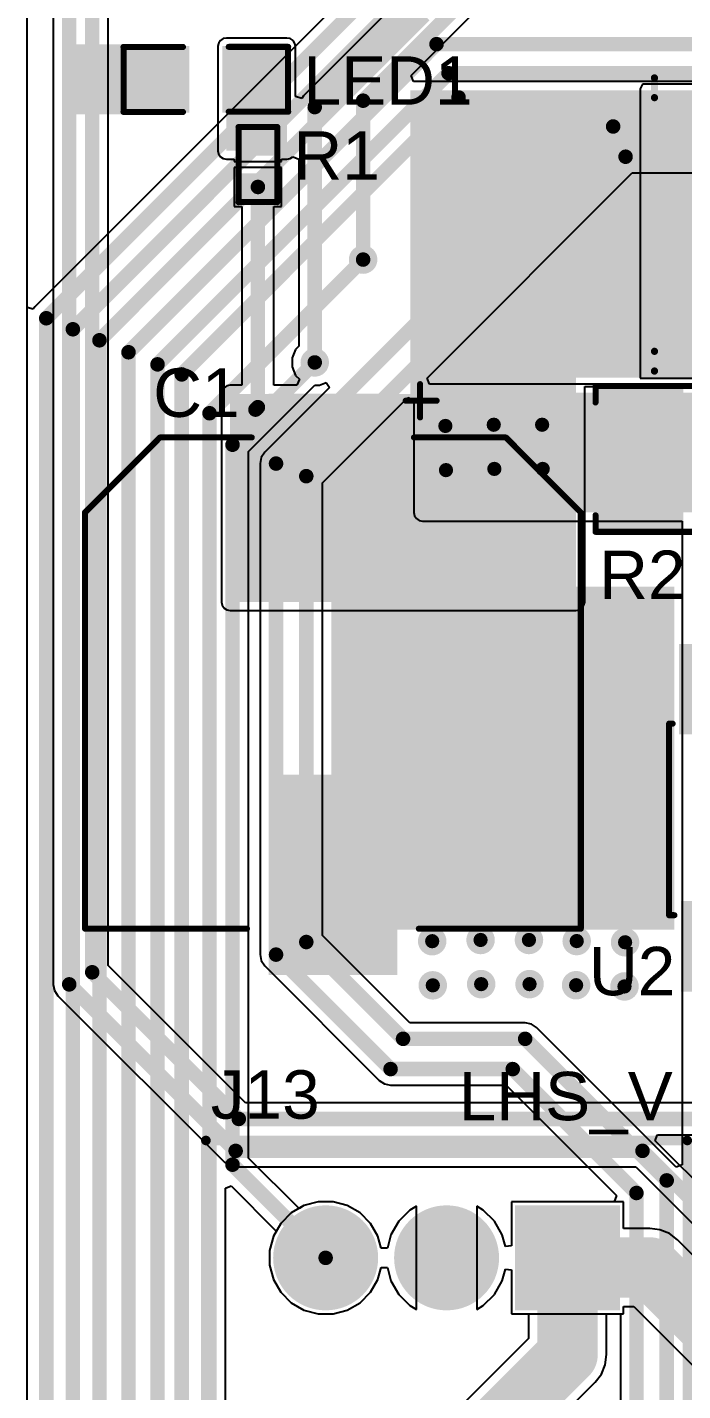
# Model space of a CAD drawing. Header units: millimetres. Extents: x 0 to 212, y 0 to 213.
# Drawn here: x 0.01 to 0.552, y 3.629 to 4.756 of the extents above; entities that cross this region are included whole.
import ezdxf

# ---------------------------------------------------------------- set-up
doc = ezdxf.new("R2010")
doc.units = ezdxf.units.MM
doc.header["$MEASUREMENT"] = 0
for name, color, linetype in [('BottomLayer', 5, 'Continuous'), ('BottomPaste', 16, 'Continuous'), ('BottomSolder', 6, 'Continuous'), ('MultiLayer', 9, 'Continuous'), ('PadHoleLayer', 156, 'Continuous'), ('TopLayer', 1, 'Continuous'), ('TopOverlay', 2, 'Continuous'), ('TopPaste', 8, 'Continuous'), ('TopSolder', 216, 'Continuous'), ('ViaHoleLayer', 16, 'Continuous')]:
    doc.layers.add(name, color=color, linetype=linetype)
doc.styles.add('Arial', font='', dxfattribs={"height": 0.2})
doc.styles.get('Arial').set_extended_font_data('Arial')

# ---------------------------------------------------------------- blocks, each defined once
blk = doc.blocks.new('LED_0805_2')
at = {"layer": 'TopLayer'}
for points in [[(-0.065, 0.0236), (-0.0177, 0.0236), (-0.0177, -0.0236), (-0.065, -0.0236)], [(0.0177, 0.0236), (0.065, 0.0236), (0.065, -0.0236), (0.0177, -0.0236)]]:
    blk.add_hatch(color=1, dxfattribs=at).paths.add_polyline_path(points)
at = {"layer": 'TopOverlay'}
blk.add_hatch(color=2, dxfattribs=at).paths.add_polyline_path([(0.0681, -0.029), (0.11, -0.029), (0.11, 0.029), (0.0681, 0.029)])
at = {"layer": 'TopPaste'}
for points in [[(-0.065, 0.0236), (-0.0177, 0.0236), (-0.0177, -0.0236), (-0.065, -0.0236)], [(0.0177, 0.0236), (0.065, 0.0236), (0.065, -0.0236), (0.0177, -0.0236)]]:
    blk.add_hatch(color=8, dxfattribs=at).paths.add_polyline_path(points)
at = {"layer": 'TopSolder'}
for points in [[(-0.069, 0.0276), (-0.0137, 0.0276), (-0.0137, -0.0276), (-0.069, -0.0276)], [(0.0137, 0.0276), (0.069, 0.0276), (0.069, -0.0276), (0.0137, -0.0276)]]:
    blk.add_hatch(color=216, dxfattribs=at).paths.add_polyline_path(points)
at = {"layer": 'TopOverlay', "const_width": 0.005}
for points in [[(-0.068, 0.0268), (-0.068, -0.0268)], [(-0.0189, 0.0268), (-0.068, 0.0268)], [(0.0681, 0.027), (0.019, 0.027)], [(0.0681, 0.027), (0.0681, -0.0267)], [(-0.0189, -0.0268), (-0.068, -0.0268)], [(0.0681, -0.0267), (0.019, -0.0267)]]:
    blk.add_lwpolyline(points, dxfattribs=at)
at = {"layer": 'TopOverlay', "const_width": 0.0025}
for points in [[(-0.0693, 0.0268, 1), (-0.0668, 0.0268, 1)], [(-0.0693, 0.0268, 1), (-0.0668, 0.0268, 1)], [(-0.0201, 0.0268, 1), (-0.0176, 0.0268, 1)], [(0.0177, 0.027, 1), (0.0203, 0.027, 1)], [(0.0669, 0.027, 1), (0.0694, 0.027, 1)], [(0.0669, 0.027, 1), (0.0694, 0.027, 1)], [(-0.0693, -0.0268, 1), (-0.0668, -0.0268, 1)], [(-0.0693, -0.0268, 1), (-0.0668, -0.0268, 1)], [(-0.0201, -0.0268, 1), (-0.0176, -0.0268, 1)], [(0.0177, -0.0267, 1), (0.0203, -0.0267, 1)], [(0.0669, -0.0267, 1), (0.0694, -0.0267, 1)], [(0.0669, -0.0267, 1), (0.0694, -0.0267, 1)]]:
    blk.add_lwpolyline(points, format="xyb", close=True, dxfattribs=at)
blk = doc.blocks.new('SOP_8_EP_4')
at = {"layer": 'TopLayer'}
for points in [[(-0.0706, 0.0859), (-0.0706, 0.0623), (-0.1414, 0.0623), (-0.1414, 0.0859)], [(0.1417, 0.0876), (0.1417, 0.0639), (0.0709, 0.0639), (0.0709, 0.0876)], [(-0.0512, -0.0689), (-0.0512, 0.0689), (0.0512, 0.0689), (0.0512, -0.0689)], [(-0.0709, 0.0361), (-0.0709, 0.0124), (-0.1417, 0.0124), (-0.1417, 0.0361)], [(0.1417, 0.0376), (0.1417, 0.0139), (0.0709, 0.0139), (0.0709, 0.0376)], [(-0.0709, -0.0139), (-0.0709, -0.0376), (-0.1417, -0.0376), (-0.1417, -0.0139)], [(0.1417, -0.0124), (0.1417, -0.0361), (0.0709, -0.0361), (0.0709, -0.0124)], [(-0.0709, -0.0639), (-0.0709, -0.0876), (-0.1417, -0.0876), (-0.1417, -0.0639)], [(0.1417, -0.0624), (0.1417, -0.0861), (0.0709, -0.0861), (0.0709, -0.0624)]]:
    blk.add_hatch(color=1, dxfattribs=at).paths.add_polyline_path(points)
at = {"layer": 'TopPaste'}
for points in [[(-0.0706, 0.0859), (-0.0706, 0.0623), (-0.1414, 0.0623), (-0.1414, 0.0859)], [(0.1417, 0.0876), (0.1417, 0.0639), (0.0709, 0.0639), (0.0709, 0.0876)], [(-0.0512, -0.0689), (-0.0512, 0.0689), (0.0512, 0.0689), (0.0512, -0.0689)], [(-0.0709, 0.0361), (-0.0709, 0.0124), (-0.1417, 0.0124), (-0.1417, 0.0361)], [(0.1417, 0.0376), (0.1417, 0.0139), (0.0709, 0.0139), (0.0709, 0.0376)], [(-0.0709, -0.0139), (-0.0709, -0.0376), (-0.1417, -0.0376), (-0.1417, -0.0139)], [(0.1417, -0.0124), (0.1417, -0.0361), (0.0709, -0.0361), (0.0709, -0.0124)], [(-0.0709, -0.0639), (-0.0709, -0.0876), (-0.1417, -0.0876), (-0.1417, -0.0639)], [(0.1417, -0.0624), (0.1417, -0.0861), (0.0709, -0.0861), (0.0709, -0.0624)]]:
    blk.add_hatch(color=8, dxfattribs=at).paths.add_polyline_path(points)
at = {"layer": 'TopSolder'}
for points in [[(-0.0686, 0.0879), (-0.0686, 0.0603), (-0.1434, 0.0603), (-0.1434, 0.0879)], [(0.1437, 0.0896), (0.1437, 0.0619), (0.0689, 0.0619), (0.0689, 0.0896)], [(-0.0532, -0.0709), (-0.0532, 0.0709), (0.0532, 0.0709), (0.0532, -0.0709)], [(-0.0689, 0.0381), (-0.0689, 0.0104), (-0.1437, 0.0104), (-0.1437, 0.0381)], [(0.1437, 0.0396), (0.1437, 0.0119), (0.0689, 0.0119), (0.0689, 0.0396)], [(0.1437, -0.0104), (0.1437, -0.0381), (0.0689, -0.0381), (0.0689, -0.0104)], [(-0.0689, -0.0119), (-0.0689, -0.0396), (-0.1437, -0.0396), (-0.1437, -0.0119)], [(-0.0689, -0.0619), (-0.0689, -0.0896), (-0.1437, -0.0896), (-0.1437, -0.0619)], [(0.1437, -0.0604), (0.1437, -0.0881), (0.0689, -0.0881), (0.0689, -0.0604)]]:
    blk.add_hatch(color=216, dxfattribs=at).paths.add_polyline_path(points)
at = {"layer": 'TopOverlay', "const_width": 0.005}
for points in [[(-0.0197, 0.1029), (-0.0778, 0.1029)], [(-0.0778, 0.0933), (-0.0778, 0.1029)], [(0.0805, 0.1029), (0.0197, 0.1029)], [(0.0805, 0.0949), (0.0805, 0.1029)], [(-0.147, 0.0751), (-0.152, 0.0801)], [(-0.152, 0.0701), (-0.152, 0.0801)], [(-0.152, 0.0701), (-0.147, 0.0751)], [(-0.0778, 0.0434), (-0.0778, 0.055)], [(0.0805, 0.0449), (0.0805, 0.0566)], [(-0.0778, -0.0066), (-0.0778, 0.0051)], [(0.0805, -0.0051), (0.0805, 0.0066)], [(-0.0778, -0.0566), (-0.0778, -0.0449)], [(0.0805, -0.0551), (0.0805, -0.0434)], [(-0.0778, -0.0978), (-0.0778, -0.0949)], [(0.0805, -0.0978), (-0.077, -0.0978)], [(0.0805, -0.0978), (0.0805, -0.0934)]]:
    blk.add_lwpolyline(points, dxfattribs=at)
at = {"layer": 'TopOverlay', "const_width": 0.0025}
for points in [[(-0.079, 0.1029, 1), (-0.0765, 0.1029, 1)], [(-0.079, 0.1029, 1), (-0.0765, 0.1029, 1)], [(-0.0209, 0.1029, 1), (-0.0184, 0.1029, 1)], [(-0.0209, 0.1029, 1), (-0.0184, 0.1029, 1)], [(0.0184, 0.1029, 1), (0.0209, 0.1029, 1)], [(0.0184, 0.1029, 1), (0.0209, 0.1029, 1)], [(0.0793, 0.1029, 1), (0.0818, 0.1029, 1)], [(0.0793, 0.1029, 1), (0.0818, 0.1029, 1)], [(-0.079, 0.0933, 1), (-0.0765, 0.0933, 1)], [(0.0793, 0.0949, 1), (0.0818, 0.0949, 1)], [(-0.1532, 0.0801, 1), (-0.1507, 0.0801, 1)], [(-0.1532, 0.0801, 1), (-0.1507, 0.0801, 1)], [(-0.1532, 0.0701, 1), (-0.1507, 0.0701, 1)], [(-0.1532, 0.0701, 1), (-0.1507, 0.0701, 1)], [(-0.1482, 0.0751, 1), (-0.1457, 0.0751, 1)], [(-0.1482, 0.0751, 1), (-0.1457, 0.0751, 1)], [(-0.079, 0.055, 1), (-0.0765, 0.055, 1)], [(0.0793, 0.0566, 1), (0.0818, 0.0566, 1)], [(-0.079, 0.0434, 1), (-0.0765, 0.0434, 1)], [(0.0793, 0.0449, 1), (0.0818, 0.0449, 1)], [(-0.079, 0.0051, 1), (-0.0765, 0.0051, 1)], [(0.0793, 0.0066, 1), (0.0818, 0.0066, 1)], [(-0.079, -0.0066, 1), (-0.0765, -0.0066, 1)], [(0.0793, -0.0051, 1), (0.0818, -0.0051, 1)], [(-0.079, -0.0449, 1), (-0.0765, -0.0449, 1)], [(0.0793, -0.0434, 1), (0.0818, -0.0434, 1)], [(-0.079, -0.0566, 1), (-0.0765, -0.0566, 1)], [(0.0793, -0.0551, 1), (0.0818, -0.0551, 1)], [(-0.079, -0.0949, 1), (-0.0765, -0.0949, 1)], [(-0.079, -0.0978, 1), (-0.0765, -0.0978, 1)], [(-0.0782, -0.0978, 1), (-0.0757, -0.0978, 1)], [(0.0793, -0.0934, 1), (0.0818, -0.0934, 1)], [(0.0793, -0.0978, 1), (0.0818, -0.0978, 1)], [(0.0793, -0.0978, 1), (0.0818, -0.0978, 1)]]:
    blk.add_lwpolyline(points, format="xyb", close=True, dxfattribs=at)
at = {"layer": 'TopOverlay', "const_width": 0.005}
blk.add_lwpolyline([(0.0197, 0.1029, -0.992896), (-0.0196, 0.1029)], format="xyb", dxfattribs=at)
blk = doc.blocks.new('TO_252_2L_B_10')
at = {"layer": 'BottomLayer'}
for points in [[(-0.1201, 0.185), (-0.061, 0.185), (-0.061, 0.0866), (-0.1201, 0.0866)], [(0.061, 0.185), (0.1201, 0.185), (0.1201, 0.0866), (0.061, 0.0866)], [(-0.1378, 0.002), (0.1378, 0.002), (0.1378, -0.2736), (-0.1378, -0.2736)]]:
    blk.add_hatch(color=5, dxfattribs=at).paths.add_polyline_path(points)
at = {"layer": 'BottomPaste'}
for points in [[(-0.1201, 0.185), (-0.061, 0.185), (-0.061, 0.0866), (-0.1201, 0.0866)], [(0.061, 0.185), (0.1201, 0.185), (0.1201, 0.0866), (0.061, 0.0866)], [(-0.1378, 0.002), (0.1378, 0.002), (0.1378, -0.2736), (-0.1378, -0.2736)]]:
    blk.add_hatch(color=16, dxfattribs=at).paths.add_polyline_path(points)
at = {"layer": 'BottomSolder'}
for points in [[(-0.1241, 0.189), (-0.057, 0.189), (-0.057, 0.0826), (-0.1241, 0.0826)], [(0.057, 0.189), (0.1241, 0.189), (0.1241, 0.0826), (0.057, 0.0826)], [(-0.1418, 0.006), (0.1418, 0.006), (0.1418, -0.2776), (-0.1418, -0.2776)]]:
    blk.add_hatch(color=6, dxfattribs=at).paths.add_polyline_path(points)
blk = doc.blocks.new('R___0402_21')
at = {"layer": 'TopLayer'}
for points in [[(-0.0275, -0.0125), (-0.0275, 0.0125), (-0.0095, 0.0125), (-0.0095, -0.0125)], [(0.0095, -0.0125), (0.0095, 0.0125), (0.0275, 0.0125), (0.0275, -0.0125)]]:
    blk.add_hatch(color=1, dxfattribs=at).paths.add_polyline_path(points)
at = {"layer": 'TopPaste'}
for points in [[(-0.0275, -0.0125), (-0.0275, 0.0125), (-0.0095, 0.0125), (-0.0095, -0.0125)], [(0.0095, -0.0125), (0.0095, 0.0125), (0.0275, 0.0125), (0.0275, -0.0125)]]:
    blk.add_hatch(color=8, dxfattribs=at).paths.add_polyline_path(points)
at = {"layer": 'TopSolder'}
for points in [[(-0.0297, -0.0147), (-0.0297, 0.0147), (-0.0073, 0.0147), (-0.0073, -0.0147)], [(0.0073, -0.0147), (0.0073, 0.0147), (0.0297, 0.0147), (0.0297, -0.0147)]]:
    blk.add_hatch(color=216, dxfattribs=at).paths.add_polyline_path(points)
at = {"layer": 'TopOverlay'}
for points, const_width in [([(-0.031, 0.016), (-0.031, -0.016)], 0.005), ([(-0.031, 0.016), (0.031, 0.016)], 0.005), ([(0.031, 0.016), (0.031, -0.016)], 0.005), ([(-0.031, -0.016), (0.031, -0.016)], 0.005), ([(-0.032, -0.017), (0.032, -0.017)], 0.000127)]:
    blk.add_lwpolyline(points, dxfattribs=dict(at, const_width=const_width))
for points, const_width in [([(-0.0323, 0.016, 1), (-0.0297, 0.016, 1)], 0.0025), ([(-0.0323, 0.016, 1), (-0.0297, 0.016, 1)], 0.0025), ([(0.0297, 0.016, 1), (0.0323, 0.016, 1)], 0.0025), ([(0.0297, 0.016, 1), (0.0323, 0.016, 1)], 0.0025), ([(-0.0323, -0.016, 1), (-0.0297, -0.016, 1)], 0.0025), ([(-0.0323, -0.016, 1), (-0.0297, -0.016, 1)], 0.0025), ([(-0.032, -0.017, 1), (-0.032, -0.017, 1)], 0.0000635), ([(0.0297, -0.016, 1), (0.0323, -0.016, 1)], 0.0025), ([(0.0297, -0.016, 1), (0.0323, -0.016, 1)], 0.0025), ([(0.032, -0.017, 1), (0.032, -0.017, 1)], 0.0000635)]:
    blk.add_lwpolyline(points, format="xyb", close=True, dxfattribs=dict(at, const_width=const_width))
blk = doc.blocks.new('SWPA6045S680MT_22')
at = {"layer": 'TopLayer'}
for points in [[(-0.053779, -0.098819), (-0.151181, -0.098819), (-0.151181, 0.098819), (-0.053779, 0.098819)], [(0.151181, -0.098819), (0.053779, -0.098819), (0.053779, 0.098819), (0.151181, 0.098819)]]:
    blk.add_hatch(color=1, dxfattribs=at).paths.add_polyline_path(points)
at = {"layer": 'TopPaste'}
for points in [[(-0.053779, -0.098819), (-0.151181, -0.098819), (-0.151181, 0.098819), (-0.053779, 0.098819)], [(0.151181, -0.098819), (0.053779, -0.098819), (0.053779, 0.098819), (0.151181, 0.098819)]]:
    blk.add_hatch(color=8, dxfattribs=at).paths.add_polyline_path(points)
at = {"layer": 'TopSolder'}
for points in [[(-0.051779, -0.100819), (-0.153181, -0.100819), (-0.153181, 0.100819), (-0.051779, 0.100819)], [(0.153181, -0.100819), (0.051779, -0.100819), (0.051779, 0.100819), (0.153181, 0.100819)]]:
    blk.add_hatch(color=216, dxfattribs=at).paths.add_polyline_path(points)
at = {"layer": 'TopOverlay', "const_width": 0.006}
for points in [[(0.121109, 0.121111), (-0.121111, 0.121111)], [(-0.121111, 0.121111), (-0.121111, 0.10482)], [(0.121109, 0.121111), (0.121109, 0.10482)], [(-0.121111, -0.104818), (-0.121111, -0.121109)], [(0.121109, -0.104818), (0.121109, -0.121109)], [(0.121109, -0.121109), (-0.121111, -0.121109)]]:
    blk.add_lwpolyline(points, dxfattribs=at)
at = {"layer": 'TopOverlay', "const_width": 0.003}
for points in [[(-0.122611, 0.121111, 1), (-0.119611, 0.121111, 1)], [(-0.122611, 0.121111, 1), (-0.119611, 0.121111, 1)], [(0.119609, 0.121111, 1), (0.122609, 0.121111, 1)], [(0.119609, 0.121111, 1), (0.122609, 0.121111, 1)], [(-0.122611, 0.10482, 1), (-0.119611, 0.10482, 1)], [(0.119609, 0.10482, 1), (0.122609, 0.10482, 1)], [(-0.122611, -0.104818, 1), (-0.119611, -0.104818, 1)], [(0.119609, -0.104818, 1), (0.122609, -0.104818, 1)], [(-0.122611, -0.121109, 1), (-0.119611, -0.121109, 1)], [(-0.122611, -0.121109, 1), (-0.119611, -0.121109, 1)], [(0.119609, -0.121109, 1), (0.122609, -0.121109, 1)], [(0.119609, -0.121109, 1), (0.122609, -0.121109, 1)]]:
    blk.add_lwpolyline(points, format="xyb", close=True, dxfattribs=at)
blk = doc.blocks.new('B3B_XH_A_LF__SN___25')
at = {"layer": 'BottomLayer'}
blk.add_hatch(color=5, dxfattribs=at).paths.add_polyline_path([(-0.1894, 0.0394), (-0.1106, 0.0394), (-0.1106, -0.0394), (-0.1894, -0.0394)])
h = blk.add_hatch(color=5, dxfattribs=at)
edge = h.paths.add_edge_path()
edge.add_arc((-0.05, 0), 0.0394, 0, 360)
h = blk.add_hatch(color=5, dxfattribs=at)
edge = h.paths.add_edge_path()
edge.add_arc((0.05, 0), 0.0394, 0, 360)
at = {"layer": 'BottomSolder'}
blk.add_hatch(color=6, dxfattribs=at).paths.add_polyline_path([(-0.1934, 0.0434), (-0.1066, 0.0434), (-0.1066, -0.0434), (-0.1934, -0.0434)])
h = blk.add_hatch(color=6, dxfattribs=at)
edge = h.paths.add_edge_path()
edge.add_arc((-0.05, 0), 0.0434, 0, 360)
h = blk.add_hatch(color=6, dxfattribs=at)
edge = h.paths.add_edge_path()
edge.add_arc((0.05, 0), 0.0434, 0, 360)
at = {"layer": 'MultiLayer'}
blk.add_hatch(color=9, dxfattribs=at).paths.add_polyline_path([(-0.1894, 0.0394), (-0.1106, 0.0394), (-0.1106, -0.0394), (-0.1894, -0.0394)])
h = blk.add_hatch(color=9, dxfattribs=at)
edge = h.paths.add_edge_path()
edge.add_arc((-0.05, 0), 0.0394, 0, 360)
h = blk.add_hatch(color=9, dxfattribs=at)
edge = h.paths.add_edge_path()
edge.add_arc((0.05, 0), 0.0394, 0, 360)
at = {"layer": 'PadHoleLayer'}
h = blk.add_hatch(color=156, dxfattribs=at)
edge = h.paths.add_edge_path()
edge.add_arc((-0.15, 0), 0.0197, 0, 360)
h = blk.add_hatch(color=156, dxfattribs=at)
edge = h.paths.add_edge_path()
edge.add_arc((-0.05, 0), 0.0197, 0, 360)
h = blk.add_hatch(color=156, dxfattribs=at)
edge = h.paths.add_edge_path()
edge.add_arc((0.05, 0), 0.0197, 0, 360)
at = {"layer": 'TopLayer'}
blk.add_hatch(color=1, dxfattribs=at).paths.add_polyline_path([(-0.1894, 0.0394), (-0.1106, 0.0394), (-0.1106, -0.0394), (-0.1894, -0.0394)])
h = blk.add_hatch(color=1, dxfattribs=at)
edge = h.paths.add_edge_path()
edge.add_arc((-0.05, 0), 0.0394, 0, 360)
h = blk.add_hatch(color=1, dxfattribs=at)
edge = h.paths.add_edge_path()
edge.add_arc((0.05, 0), 0.0394, 0, 360)
at = {"layer": 'TopSolder'}
blk.add_hatch(color=216, dxfattribs=at).paths.add_polyline_path([(-0.1934, 0.0434), (-0.1066, 0.0434), (-0.1066, -0.0434), (-0.1934, -0.0434)])
h = blk.add_hatch(color=216, dxfattribs=at)
edge = h.paths.add_edge_path()
edge.add_arc((-0.05, 0), 0.0434, 0, 360)
h = blk.add_hatch(color=216, dxfattribs=at)
edge = h.paths.add_edge_path()
edge.add_arc((0.05, 0), 0.0434, 0, 360)
at = {"layer": 'TopOverlay', "const_width": 0.00787}
for points in [[(-0.249, 0.137), (-0.249, -0.097)], [(0.149, 0.137), (-0.249, 0.137)], [(0.149, 0.137), (0.149, -0.097)], [(0.149, -0.097), (-0.249, -0.097)]]:
    blk.add_lwpolyline(points, dxfattribs=at)
at = {"layer": 'TopOverlay', "const_width": 0.00394}
for points in [[(-0.251, 0.137, 1), (-0.247, 0.137, 1)], [(-0.251, 0.137, 1), (-0.247, 0.137, 1)], [(0.147, 0.137, 1), (0.151, 0.137, 1)], [(0.147, 0.137, 1), (0.151, 0.137, 1)], [(-0.251, -0.097, 1), (-0.247, -0.097, 1)], [(-0.251, -0.097, 1), (-0.247, -0.097, 1)], [(0.147, -0.097, 1), (0.151, -0.097, 1)], [(0.147, -0.097, 1), (0.151, -0.097, 1)]]:
    blk.add_lwpolyline(points, format="xyb", close=True, dxfattribs=at)
blk = doc.blocks.new('SMA_DO_214AC__37')
at = {"layer": 'TopLayer'}
for points in [[(-0.1063, 0.0551), (-0.0433, 0.0551), (-0.0433, -0.0551), (-0.1063, -0.0551)], [(0.0433, 0.0551), (0.1063, 0.0551), (0.1063, -0.0551), (0.0433, -0.0551)]]:
    blk.add_hatch(color=1, dxfattribs=at).paths.add_polyline_path(points)
at = {"layer": 'TopOverlay'}
blk.add_hatch(color=2, dxfattribs=at).paths.add_polyline_path([(-0.1572, -0.063), (-0.1112, -0.063), (-0.1112, 0.063), (-0.1572, 0.063)])
at = {"layer": 'TopPaste'}
for points in [[(-0.1063, 0.0551), (-0.0433, 0.0551), (-0.0433, -0.0551), (-0.1063, -0.0551)], [(0.0433, 0.0551), (0.1063, 0.0551), (0.1063, -0.0551), (0.0433, -0.0551)]]:
    blk.add_hatch(color=8, dxfattribs=at).paths.add_polyline_path(points)
at = {"layer": 'TopSolder'}
for points in [[(-0.1103, 0.0591), (-0.0393, 0.0591), (-0.0393, -0.0591), (-0.1103, -0.0591)], [(0.0393, 0.0591), (0.1103, 0.0591), (0.1103, -0.0591), (0.0393, -0.0591)]]:
    blk.add_hatch(color=216, dxfattribs=at).paths.add_polyline_path(points)
at = {"layer": 'TopOverlay', "const_width": 0.005}
for points in [[(0.1119, 0.0603), (-0.1174, 0.0603)], [(0.1119, 0.0603), (0.1119, 0.0466)], [(0.1119, -0.0466), (0.1119, -0.0603)], [(0.1119, -0.0603), (-0.1174, -0.0603)]]:
    blk.add_lwpolyline(points, dxfattribs=at)
at = {"layer": 'TopOverlay', "const_width": 0.0025}
for points in [[(-0.1187, 0.0603, 1), (-0.1162, 0.0603, 1)], [(0.1107, 0.0603, 1), (0.1132, 0.0603, 1)], [(0.1107, 0.0603, 1), (0.1132, 0.0603, 1)], [(0.1107, 0.0466, 1), (0.1132, 0.0466, 1)], [(0.1107, -0.0466, 1), (0.1132, -0.0466, 1)], [(-0.1187, -0.0603, 1), (-0.1162, -0.0603, 1)], [(0.1107, -0.0603, 1), (0.1132, -0.0603, 1)], [(0.1107, -0.0603, 1), (0.1132, -0.0603, 1)]]:
    blk.add_lwpolyline(points, format="xyb", close=True, dxfattribs=at)
blk = doc.blocks.new('UWD_470_F_10__D___47')
at = {"layer": 'TopLayer'}
for points in [[(-0.2362, 0.0492), (-0.0787, 0.0492), (-0.0787, -0.0492), (-0.2362, -0.0492)], [(0.0787, 0.0492), (0.2362, 0.0492), (0.2362, -0.0492), (0.0787, -0.0492)]]:
    blk.add_hatch(color=1, dxfattribs=at).paths.add_polyline_path(points)
at = {"layer": 'TopPaste'}
for points in [[(-0.2362, 0.0492), (-0.0787, 0.0492), (-0.0787, -0.0492), (-0.2362, -0.0492)], [(0.0787, 0.0492), (0.2362, 0.0492), (0.2362, -0.0492), (0.0787, -0.0492)]]:
    blk.add_hatch(color=8, dxfattribs=at).paths.add_polyline_path(points)
at = {"layer": 'TopSolder'}
for points in [[(-0.2402, 0.0532), (-0.0747, 0.0532), (-0.0747, -0.0532), (-0.2402, -0.0532)], [(0.0747, 0.0532), (0.2402, 0.0532), (0.2402, -0.0532), (0.0747, -0.0532)]]:
    blk.add_hatch(color=216, dxfattribs=at).paths.add_polyline_path(points)
at = {"layer": 'TopOverlay', "const_width": 0.005}
for points in [[(-0.204, 0.143), (-0.142, 0.205)], [(0.202, 0.205), (-0.142, 0.205)], [(0.202, 0.071), (0.202, 0.205)], [(-0.204, 0.067), (-0.204, 0.143)], [(-0.2343, 0.0721), (-0.2343, 0.0858)], [(-0.2205, 0.0721), (-0.2481, 0.0721)], [(-0.2343, 0.0602), (-0.2343, 0.0721)], [(-0.204, -0.143), (-0.204, -0.067)], [(0.202, -0.205), (0.202, -0.071)], [(-0.142, -0.205), (-0.204, -0.143)], [(0.202, -0.205), (-0.142, -0.205)]]:
    blk.add_lwpolyline(points, dxfattribs=at)
at = {"layer": 'TopOverlay', "const_width": 0.0025}
for points in [[(-0.1432, 0.205, 1), (-0.1407, 0.205, 1)], [(-0.1432, 0.205, 1), (-0.1407, 0.205, 1)], [(0.2008, 0.205, 1), (0.2032, 0.205, 1)], [(0.2008, 0.205, 1), (0.2032, 0.205, 1)], [(-0.2052, 0.143, 1), (-0.2028, 0.143, 1)], [(-0.2052, 0.143, 1), (-0.2028, 0.143, 1)], [(-0.2356, 0.0858, 1), (-0.2331, 0.0858, 1)], [(-0.2493, 0.0721, 1), (-0.2468, 0.0721, 1)], [(-0.2356, 0.0721, 1), (-0.2331, 0.0721, 1)], [(-0.2356, 0.0721, 1), (-0.2331, 0.0721, 1)], [(-0.2218, 0.0721, 1), (-0.2193, 0.0721, 1)], [(-0.2052, 0.067, 1), (-0.2028, 0.067, 1)], [(0.2008, 0.071, 1), (0.2032, 0.071, 1)], [(-0.2356, 0.0602, 1), (-0.2331, 0.0602, 1)], [(-0.2052, -0.067, 1), (-0.2028, -0.067, 1)], [(0.2008, -0.071, 1), (0.2032, -0.071, 1)], [(-0.2052, -0.143, 1), (-0.2028, -0.143, 1)], [(-0.2052, -0.143, 1), (-0.2028, -0.143, 1)], [(-0.1432, -0.205, 1), (-0.1407, -0.205, 1)], [(-0.1432, -0.205, 1), (-0.1407, -0.205, 1)], [(0.2008, -0.205, 1), (0.2032, -0.205, 1)], [(0.2008, -0.205, 1), (0.2032, -0.205, 1)]]:
    blk.add_lwpolyline(points, format="xyb", close=True, dxfattribs=at)

msp = doc.modelspace()

# ---------------------------------------------------------------- hatches: boundary and pattern name
at = {"layer": 'BottomLayer'}
h = msp.add_hatch(color=5, dxfattribs=at)
edge = h.paths.add_edge_path()
edge.add_arc((0.2879, 4.5637), 0.0118, 0, 360)
h = msp.add_hatch(color=5, dxfattribs=at)
edge = h.paths.add_edge_path()
edge.add_arc((0.2479, 4.4787), 0.0118, 0, 360)
msp.add_hatch(color=5, dxfattribs=at).paths.add_polyline_path([(0.3369, 4.3547), (0.6059, 4.3547), (0.6059, 4.4537), (0.3369, 4.4537)])
h = msp.add_hatch(color=5, dxfattribs=at)
edge = h.paths.add_edge_path()
edge.add_arc((0.3559, 4.4262), 0.0118, 0, 360)
h = msp.add_hatch(color=5, dxfattribs=at)
edge = h.paths.add_edge_path()
edge.add_arc((0.3959, 4.4272), 0.0118, 0, 360)
h = msp.add_hatch(color=5, dxfattribs=at)
edge = h.paths.add_edge_path()
edge.add_arc((0.4359, 4.4272), 0.0118, 0, 360)
h = msp.add_hatch(color=5, dxfattribs=at)
edge = h.paths.add_edge_path()
edge.add_arc((0.3564, 4.3897), 0.0118, 0, 360)
h = msp.add_hatch(color=5, dxfattribs=at)
edge = h.paths.add_edge_path()
edge.add_arc((0.3964, 4.3907), 0.0118, 0, 360)
h = msp.add_hatch(color=5, dxfattribs=at)
edge = h.paths.add_edge_path()
edge.add_arc((0.4364, 4.3907), 0.0118, 0, 360)
h = msp.add_hatch(color=5, dxfattribs=at)
edge = h.paths.add_edge_path()
edge.add_arc((0.345, 4.0004), 0.0118, 0, 360)
h = msp.add_hatch(color=5, dxfattribs=at)
edge = h.paths.add_edge_path()
edge.add_arc((0.385, 4.0014), 0.0118, 0, 360)
h = msp.add_hatch(color=5, dxfattribs=at)
edge = h.paths.add_edge_path()
edge.add_arc((0.425, 4.0014), 0.0118, 0, 360)
h = msp.add_hatch(color=5, dxfattribs=at)
edge = h.paths.add_edge_path()
edge.add_arc((0.4645, 4.0005), 0.0118, 0, 360)
h = msp.add_hatch(color=5, dxfattribs=at)
edge = h.paths.add_edge_path()
edge.add_arc((0.5045, 3.9995), 0.0118, 0, 360)
h = msp.add_hatch(color=5, dxfattribs=at)
edge = h.paths.add_edge_path()
edge.add_arc((0.3455, 3.9639), 0.0118, 0, 360)
h = msp.add_hatch(color=5, dxfattribs=at)
edge = h.paths.add_edge_path()
edge.add_arc((0.3855, 3.9649), 0.0118, 0, 360)
h = msp.add_hatch(color=5, dxfattribs=at)
edge = h.paths.add_edge_path()
edge.add_arc((0.4255, 3.9649), 0.0118, 0, 360)
h = msp.add_hatch(color=5, dxfattribs=at)
edge = h.paths.add_edge_path()
edge.add_arc((0.464, 3.964), 0.0118, 0, 360)
h = msp.add_hatch(color=5, dxfattribs=at)
edge = h.paths.add_edge_path()
edge.add_arc((0.504, 3.963), 0.0118, 0, 360)
at = {"layer": 'TopLayer'}
for points in [[(0.1749, 4.6537), (0.2249, 4.6537), (0.2249, 4.7397), (0.1749, 4.7397)], [(0.3269, 4.466), (0.5969, 4.466), (0.5969, 4.7037), (0.3269, 4.7037)], [(0.327, 4.2807), (0.4639, 4.2807), (0.4639, 4.525), (0.327, 4.525)], [(0.1779, 4.2807), (0.4639, 4.2807), (0.4639, 4.4527), (0.1779, 4.4527)]]:
    msp.add_hatch(color=1, dxfattribs=at).paths.add_polyline_path(points)
h = msp.add_hatch(color=1, dxfattribs=at)
edge = h.paths.add_edge_path()
edge.add_arc((0.2879, 4.5637), 0.0118, 0, 360)
h = msp.add_hatch(color=1, dxfattribs=at)
edge = h.paths.add_edge_path()
edge.add_arc((0.2479, 4.4787), 0.0118, 0, 360)
h = msp.add_hatch(color=1, dxfattribs=at)
edge = h.paths.add_edge_path()
edge.add_arc((0.3559, 4.4262), 0.0118, 0, 360)
h = msp.add_hatch(color=1, dxfattribs=at)
edge = h.paths.add_edge_path()
edge.add_arc((0.3959, 4.4272), 0.0118, 0, 360)
h = msp.add_hatch(color=1, dxfattribs=at)
edge = h.paths.add_edge_path()
edge.add_arc((0.4359, 4.4272), 0.0118, 0, 360)
h = msp.add_hatch(color=1, dxfattribs=at)
edge = h.paths.add_edge_path()
edge.add_arc((0.3564, 4.3897), 0.0118, 0, 360)
h = msp.add_hatch(color=1, dxfattribs=at)
edge = h.paths.add_edge_path()
edge.add_arc((0.3964, 4.3907), 0.0118, 0, 360)
h = msp.add_hatch(color=1, dxfattribs=at)
edge = h.paths.add_edge_path()
edge.add_arc((0.4364, 4.3907), 0.0118, 0, 360)
h = msp.add_hatch(color=1, dxfattribs=at)
edge = h.paths.add_edge_path()
edge.add_arc((0.345, 4.0004), 0.0118, 0, 360)
h = msp.add_hatch(color=1, dxfattribs=at)
edge = h.paths.add_edge_path()
edge.add_arc((0.385, 4.0014), 0.0118, 0, 360)
h = msp.add_hatch(color=1, dxfattribs=at)
edge = h.paths.add_edge_path()
edge.add_arc((0.425, 4.0014), 0.0118, 0, 360)
h = msp.add_hatch(color=1, dxfattribs=at)
edge = h.paths.add_edge_path()
edge.add_arc((0.4645, 4.0005), 0.0118, 0, 360)
h = msp.add_hatch(color=1, dxfattribs=at)
edge = h.paths.add_edge_path()
edge.add_arc((0.5045, 3.9995), 0.0118, 0, 360)
h = msp.add_hatch(color=1, dxfattribs=at)
edge = h.paths.add_edge_path()
edge.add_arc((0.3455, 3.9639), 0.0118, 0, 360)
h = msp.add_hatch(color=1, dxfattribs=at)
edge = h.paths.add_edge_path()
edge.add_arc((0.3855, 3.9649), 0.0118, 0, 360)
h = msp.add_hatch(color=1, dxfattribs=at)
edge = h.paths.add_edge_path()
edge.add_arc((0.4255, 3.9649), 0.0118, 0, 360)
h = msp.add_hatch(color=1, dxfattribs=at)
edge = h.paths.add_edge_path()
edge.add_arc((0.464, 3.964), 0.0118, 0, 360)
h = msp.add_hatch(color=1, dxfattribs=at)
edge = h.paths.add_edge_path()
edge.add_arc((0.504, 3.963), 0.0118, 0, 360)
at = {"layer": 'ViaHoleLayer'}
h = msp.add_hatch(color=16, dxfattribs=at)
edge = h.paths.add_edge_path()
edge.add_arc((0.2879, 4.5637), 0.00591, 0, 360)
h = msp.add_hatch(color=16, dxfattribs=at)
edge = h.paths.add_edge_path()
edge.add_arc((0.2479, 4.4787), 0.00591, 0, 360)
h = msp.add_hatch(color=16, dxfattribs=at)
edge = h.paths.add_edge_path()
edge.add_arc((0.3559, 4.4262), 0.00591, 0, 360)
h = msp.add_hatch(color=16, dxfattribs=at)
edge = h.paths.add_edge_path()
edge.add_arc((0.3959, 4.4272), 0.00591, 0, 360)
h = msp.add_hatch(color=16, dxfattribs=at)
edge = h.paths.add_edge_path()
edge.add_arc((0.4359, 4.4272), 0.00591, 0, 360)
h = msp.add_hatch(color=16, dxfattribs=at)
edge = h.paths.add_edge_path()
edge.add_arc((0.3564, 4.3897), 0.00591, 0, 360)
h = msp.add_hatch(color=16, dxfattribs=at)
edge = h.paths.add_edge_path()
edge.add_arc((0.3964, 4.3907), 0.00591, 0, 360)
h = msp.add_hatch(color=16, dxfattribs=at)
edge = h.paths.add_edge_path()
edge.add_arc((0.4364, 4.3907), 0.00591, 0, 360)
h = msp.add_hatch(color=16, dxfattribs=at)
edge = h.paths.add_edge_path()
edge.add_arc((0.345, 4.0004), 0.00591, 0, 360)
h = msp.add_hatch(color=16, dxfattribs=at)
edge = h.paths.add_edge_path()
edge.add_arc((0.385, 4.0014), 0.00591, 0, 360)
h = msp.add_hatch(color=16, dxfattribs=at)
edge = h.paths.add_edge_path()
edge.add_arc((0.425, 4.0014), 0.00591, 0, 360)
h = msp.add_hatch(color=16, dxfattribs=at)
edge = h.paths.add_edge_path()
edge.add_arc((0.4645, 4.0005), 0.00591, 0, 360)
h = msp.add_hatch(color=16, dxfattribs=at)
edge = h.paths.add_edge_path()
edge.add_arc((0.5045, 3.9995), 0.00591, 0, 360)
h = msp.add_hatch(color=16, dxfattribs=at)
edge = h.paths.add_edge_path()
edge.add_arc((0.3455, 3.9639), 0.00591, 0, 360)
h = msp.add_hatch(color=16, dxfattribs=at)
edge = h.paths.add_edge_path()
edge.add_arc((0.3855, 3.9649), 0.00591, 0, 360)
h = msp.add_hatch(color=16, dxfattribs=at)
edge = h.paths.add_edge_path()
edge.add_arc((0.4255, 3.9649), 0.00591, 0, 360)
h = msp.add_hatch(color=16, dxfattribs=at)
edge = h.paths.add_edge_path()
edge.add_arc((0.464, 3.964), 0.00591, 0, 360)
h = msp.add_hatch(color=16, dxfattribs=at)
edge = h.paths.add_edge_path()
edge.add_arc((0.504, 3.963), 0.00591, 0, 360)

# ---------------------------------------------------------------- linework, layer by layer
at = {"layer": 'BottomLayer'}
for p, q in [((0.584, 5.0921), (0.0165, 4.5246)), ((0.0102, 4.5241), (0.0102, 5.005)), ((0.3408, 4.4658), (0.5104, 4.6354)), ((0.5104, 4.6354), (0.9663, 4.6354)), ((0.0152, 4.5226), (0.0102, 4.5241)), ((0.0165, 4.5246), (0.0152, 4.5226)), ((0.2517, 4.4599), (0.2573, 4.4622)), ((0.2573, 4.4622), (0.2601, 4.458)), ((0.3429, 4.4608), (0.3408, 4.4658)), ((0.1932, 4.4052), (0.2479, 4.4599)), ((0.2601, 4.458), (0.2065, 4.4044)), ((0.2479, 4.4599), (0.2517, 4.4599)), ((0.6059, 4.4608), (0.3429, 4.4608)), ((0.2542, 4.3792), (0.3248, 4.4498)), ((0.3248, 4.4498), (0.3298, 4.4478)), ((0.3298, 4.4478), (0.3298, 4.3547)), ((0.1932, 3.8212), (0.1932, 4.4052)), ((0.2037, 4.4001), (0.2027, 4.3951)), ((0.2027, 4.3951), (0.2027, 3.9893)), ((0.2065, 4.4044), (0.2037, 4.4001)), ((0.2542, 4.0052), (0.2542, 4.3792)), ((0.3298, 4.3547), (0.3303, 4.352)), ((0.3303, 4.352), (0.3319, 4.3497)), ((0.3319, 4.3497), (0.3342, 4.3481)), ((0.3342, 4.3481), (0.3369, 4.3476)), ((0.3369, 4.3476), (0.5518, 4.3476)), ((0.5518, 4.3476), (0.5518, 4.315)), ((0.5518, 4.315), (0.5518, 4.207)), ((0.5518, 4.207), (0.5518, 3.8157)), ((0.3264, 3.933), (0.2542, 4.0052)), ((0.2027, 3.9893), (0.2037, 3.9843)), ((0.2037, 3.9843), (0.2065, 3.98)), ((0.2065, 3.98), (0.3012, 3.8853)), ((0.4219, 3.933), (0.3264, 3.933)), ((0.427, 3.9319), (0.4219, 3.933)), ((0.4313, 3.9291), (0.427, 3.9319)), ((0.5468, 3.8136), (0.4313, 3.9291)), ((0.3012, 3.8853), (0.3055, 3.8825)), ((0.3055, 3.8825), (0.3106, 3.8814)), ((0.3106, 3.8814), (0.4061, 3.8814)), ((0.4061, 3.8814), (0.4974, 3.7901)), ((0.2349, 3.7795), (0.1932, 3.8212)), ((0.5518, 3.8157), (0.5468, 3.8136)), ((0.1742, 3.7962), (0.1788, 3.7981)), ((0.1788, 3.7981), (0.2161, 3.7608)), ((0.1742, 3.5252), (0.1742, 3.7962)), ((0.4974, 3.7901), (0.4954, 3.7851)), ((0.239, 3.7819), (0.2349, 3.7795)), ((0.2508, 3.7851), (0.239, 3.7819)), ((0.263, 3.7851), (0.2508, 3.7851)), ((0.2748, 3.7819), (0.263, 3.7851)), ((0.2854, 3.7758), (0.2748, 3.7819)), ((0.294, 3.7672), (0.2854, 3.7758)), ((0.3266, 3.7782), (0.3174, 3.769)), ((0.3319, 3.7813), (0.3266, 3.7782)), ((0.3319, 3.7387), (0.3319, 3.7813)), ((0.3872, 3.7782), (0.3819, 3.7813)), ((0.3819, 3.7813), (0.3819, 3.7387)), ((0.3964, 3.769), (0.3872, 3.7782)), ((0.4954, 3.7851), (0.4105, 3.7851)), ((0.4105, 3.7851), (0.4105, 3.7486)), ((0.3001, 3.7566), (0.294, 3.7672)), ((0.3174, 3.769), (0.3109, 3.7578)), ((0.4029, 3.7578), (0.3964, 3.769)), ((0.2137, 3.7566), (0.2105, 3.7448)), ((0.2161, 3.7608), (0.2137, 3.7566)), ((0.3028, 3.7467), (0.3001, 3.7566)), ((0.3109, 3.7578), (0.308, 3.7467)), ((0.4055, 3.748), (0.4029, 3.7578)), ((0.2105, 3.7448), (0.2105, 3.7326)), ((0.308, 3.7467), (0.3028, 3.7467)), ((0.4105, 3.7486), (0.4055, 3.748)), ((0.2105, 3.7326), (0.2137, 3.7208)), ((0.3001, 3.7208), (0.3028, 3.7307)), ((0.3028, 3.7307), (0.308, 3.7307)), ((0.308, 3.7307), (0.3109, 3.7196)), ((0.3319, 3.6961), (0.3319, 3.7387)), ((0.3819, 3.7387), (0.3819, 3.6961)), ((0.2137, 3.7208), (0.2198, 3.7102)), ((0.294, 3.7102), (0.3001, 3.7208)), ((0.3109, 3.7196), (0.3174, 3.7084)), ((0.3964, 3.7084), (0.4029, 3.7196)), ((0.4029, 3.7196), (0.4055, 3.7294)), ((0.4055, 3.7294), (0.4105, 3.7288)), ((0.4105, 3.7288), (0.4105, 3.6923)), ((0.2198, 3.7102), (0.2284, 3.7016)), ((0.2854, 3.7016), (0.294, 3.7102)), ((0.3174, 3.7084), (0.3266, 3.6992)), ((0.3872, 3.6992), (0.3964, 3.7084)), ((0.2284, 3.7016), (0.239, 3.6955)), ((0.2748, 3.6955), (0.2854, 3.7016)), ((0.3266, 3.6992), (0.3319, 3.6961)), ((0.3819, 3.6961), (0.3872, 3.6992)), ((0.239, 3.6955), (0.2508, 3.6923)), ((0.2508, 3.6923), (0.263, 3.6923)), ((0.263, 3.6923), (0.2748, 3.6955)), ((0.4105, 3.6923), (0.5007, 3.6923)), ((0.5007, 3.6923), (0.5007, 3.4701))]:
    msp.add_line(p, q, dxfattribs=at)
at = {"layer": 'BottomLayer', "const_width": 0.012}
for points in [[(0.0259, 4.5152), (0.5934, 5.0827)], [(0.0479, 4.5061), (0.3325, 4.7907)], [(0.0699, 4.497), (0.3386, 4.7657)], [(0.0939, 4.4871), (0.3486, 4.7417)], [(0.3486, 4.7417), (0.9117, 4.7417)], [(0.1179, 4.4771), (0.3585, 4.7177)], [(0.3585, 4.7177), (0.9216, 4.7177)], [(0.1379, 4.4688), (0.3668, 4.6977)], [(0.3668, 4.6977), (0.9439, 4.6977)], [(0.2159, 4.3951), (0.4946, 4.6737)], [(0.4946, 4.6737), (0.9559, 4.6737)], [(0.2409, 4.3847), (0.5049, 4.6487)], [(0.5049, 4.6487), (0.9663, 4.6487)], [(0.1609, 4.4367), (0.2879, 4.5637)], [(0.0259, 4.5152), (0.0259, 1.9775)], [(0.0479, 4.5061), (0.0479, 1.9866)], [(0.0699, 4.497), (0.0699, 1.9958)], [(0.0939, 4.4871), (0.0939, 2.0057)], [(0.1799, 4.4107), (0.2479, 4.4787)], [(0.1179, 4.4771), (0.1179, 2.0156)], [(0.1379, 4.4688), (0.1379, 2.0797)], [(0.1609, 3.5197), (0.1609, 4.4367)], [(0.1799, 3.8157), (0.1799, 4.4107)], [(0.2159, 3.9893), (0.2159, 4.3951)], [(0.2409, 3.9997), (0.2409, 4.3847)], [(0.2409, 3.9997), (0.3209, 3.9197)], [(0.2159, 3.9893), (0.3106, 3.8947)], [(0.3209, 3.9197), (0.4219, 3.9197)], [(0.4219, 3.9197), (0.5389, 3.8027)], [(0.3106, 3.8947), (0.4116, 3.8947)], [(0.4116, 3.8947), (0.5139, 3.7923)], [(0.1799, 3.8157), (0.2569, 3.7387)], [(0.5389, 3.3817), (0.5389, 3.8027)], [(0.5139, 3.3667), (0.5139, 3.7923)]]:
    msp.add_lwpolyline(points, dxfattribs=at)
at = {"layer": 'BottomLayer', "const_width": 0.006}
for points in [[(0.3456, 4.7417, 1), (0.3516, 4.7417, 1)], [(0.3456, 4.7417, 1), (0.3516, 4.7417, 1)], [(0.3555, 4.7177, 1), (0.3615, 4.7177, 1)], [(0.3555, 4.7177, 1), (0.3615, 4.7177, 1)], [(0.3638, 4.6977, 1), (0.3698, 4.6977, 1)], [(0.3638, 4.6977, 1), (0.3698, 4.6977, 1)], [(0.4916, 4.6737, 1), (0.4976, 4.6737, 1)], [(0.4916, 4.6737, 1), (0.4976, 4.6737, 1)], [(0.5019, 4.6487, 1), (0.5079, 4.6487, 1)], [(0.5019, 4.6487, 1), (0.5079, 4.6487, 1)], [(0.2849, 4.5637, 1), (0.2909, 4.5637, 1)], [(0.0229, 4.5152, 1), (0.0289, 4.5152, 1)], [(0.0229, 4.5152, 1), (0.0289, 4.5152, 1)], [(0.0449, 4.5061, 1), (0.0509, 4.5061, 1)], [(0.0449, 4.5061, 1), (0.0509, 4.5061, 1)], [(0.0669, 4.497, 1), (0.0729, 4.497, 1)], [(0.0669, 4.497, 1), (0.0729, 4.497, 1)], [(0.0909, 4.4871, 1), (0.0969, 4.4871, 1)], [(0.0909, 4.4871, 1), (0.0969, 4.4871, 1)], [(0.2449, 4.4787, 1), (0.2509, 4.4787, 1)], [(0.1149, 4.4771, 1), (0.1209, 4.4771, 1)], [(0.1149, 4.4771, 1), (0.1209, 4.4771, 1)], [(0.1349, 4.4688, 1), (0.1409, 4.4688, 1)], [(0.1349, 4.4688, 1), (0.1409, 4.4688, 1)], [(0.1579, 4.4367, 1), (0.1639, 4.4367, 1)], [(0.1579, 4.4367, 1), (0.1639, 4.4367, 1)], [(0.1769, 4.4107, 1), (0.1829, 4.4107, 1)], [(0.1769, 4.4107, 1), (0.1829, 4.4107, 1)], [(0.2129, 4.3951, 1), (0.2189, 4.3951, 1)], [(0.2129, 4.3951, 1), (0.2189, 4.3951, 1)], [(0.2379, 4.3847, 1), (0.2439, 4.3847, 1)], [(0.2379, 4.3847, 1), (0.2439, 4.3847, 1)], [(0.2379, 3.9997, 1), (0.2439, 3.9997, 1)], [(0.2379, 3.9997, 1), (0.2439, 3.9997, 1)], [(0.2129, 3.9893, 1), (0.2189, 3.9893, 1)], [(0.2129, 3.9893, 1), (0.2189, 3.9893, 1)], [(0.3179, 3.9197, 1), (0.3239, 3.9197, 1)], [(0.3179, 3.9197, 1), (0.3239, 3.9197, 1)], [(0.4189, 3.9197, 1), (0.4249, 3.9197, 1)], [(0.4189, 3.9197, 1), (0.4249, 3.9197, 1)], [(0.3076, 3.8947, 1), (0.3136, 3.8947, 1)], [(0.3076, 3.8947, 1), (0.3136, 3.8947, 1)], [(0.4086, 3.8947, 1), (0.4146, 3.8947, 1)], [(0.4086, 3.8947, 1), (0.4146, 3.8947, 1)], [(0.1769, 3.8157, 1), (0.1829, 3.8157, 1)], [(0.1769, 3.8157, 1), (0.1829, 3.8157, 1)], [(0.5359, 3.8027, 1), (0.5419, 3.8027, 1)], [(0.5359, 3.8027, 1), (0.5419, 3.8027, 1)], [(0.5109, 3.7923, 1), (0.5169, 3.7923, 1)], [(0.5109, 3.7923, 1), (0.5169, 3.7923, 1)], [(0.2539, 3.7387, 1), (0.2599, 3.7387, 1)]]:
    msp.add_lwpolyline(points, format="xyb", close=True, dxfattribs=at)
at = {"layer": 'TopLayer'}
for p, q in [((0.0317, 5.2457), (0.0317, 3.9647)), ((0.0772, 3.9802), (0.0772, 5.0592)), ((0.0102, 0.0102), (0.0102, 5.005)), ((0.3717, 4.8322), (0.2385, 4.6991)), ((0.3275, 4.7158), (0.4383, 4.8266)), ((0.1699, 4.7448), (0.1689, 4.7433)), ((0.1722, 4.7463), (0.1699, 4.7448)), ((0.1749, 4.7468), (0.1722, 4.7463)), ((0.2249, 4.7468), (0.1749, 4.7468)), ((0.2277, 4.7463), (0.2249, 4.7468)), ((0.23, 4.7448), (0.2277, 4.7463)), ((0.2315, 4.7424), (0.23, 4.7448)), ((0.1683, 4.7424), (0.1678, 4.7397)), ((0.1678, 4.7397), (0.1678, 4.6537)), ((0.1686, 4.7429), (0.1683, 4.7424)), ((0.1689, 4.7433), (0.1686, 4.7433)), ((0.1686, 4.7433), (0.1686, 4.7429)), ((0.2321, 4.7397), (0.2315, 4.7424)), ((0.2321, 4.6984), (0.2321, 4.7397)), ((0.3296, 4.7108), (0.3275, 4.7158)), ((0.5969, 4.7108), (0.3296, 4.7108)), ((0.2385, 4.6991), (0.2371, 4.6968)), ((0.5189, 4.7087), (0.5169, 4.7047)), ((0.5169, 4.7047), (0.5169, 4.4657)), ((0.8049, 4.7087), (0.5189, 4.7087)), ((0.2371, 4.6968), (0.2321, 4.6984)), ((0.1678, 4.6537), (0.1683, 4.651)), ((0.1683, 4.651), (0.1699, 4.6487)), ((0.1699, 4.6487), (0.1722, 4.6471)), ((0.1722, 4.6471), (0.1749, 4.6466)), ((0.1749, 4.6466), (0.1814, 4.6466)), ((0.1814, 4.6466), (0.1814, 4.6447)), ((0.1814, 4.6447), (0.2204, 4.6447)), ((0.2204, 4.6447), (0.2204, 4.6466)), ((0.2204, 4.6466), (0.2249, 4.6466)), ((0.2249, 4.6466), (0.2277, 4.6471)), ((0.2277, 4.6471), (0.2297, 4.6485)), ((0.2297, 4.6485), (0.2313, 4.6481)), ((0.2313, 4.6481), (0.2347, 4.6467)), ((0.2347, 4.6467), (0.2347, 4.4921)), ((0.2204, 4.6397), (0.1814, 4.6397)), ((0.1814, 4.6397), (0.1814, 4.6077)), ((0.2204, 4.6077), (0.2204, 4.6397)), ((0.1814, 4.6077), (0.1877, 4.6077)), ((0.1877, 4.6077), (0.1877, 4.4598)), ((0.2142, 4.4598), (0.2142, 4.6077)), ((0.2142, 4.6077), (0.2204, 4.6077)), ((0.232, 4.4894), (0.2291, 4.4824)), ((0.2347, 4.4921), (0.232, 4.4894)), ((0.2291, 4.4824), (0.2291, 4.475)), ((0.2291, 4.475), (0.232, 4.468)), ((0.232, 4.468), (0.2352, 4.4648)), ((0.2352, 4.4648), (0.2331, 4.4598)), ((0.5169, 4.4657), (0.8049, 4.4657)), ((0.1713, 4.4554), (0.1708, 4.4527)), ((0.1708, 4.4527), (0.1708, 4.2807)), ((0.1729, 4.4578), (0.1713, 4.4554)), ((0.1752, 4.4593), (0.1729, 4.4578)), ((0.1779, 4.4598), (0.1752, 4.4593)), ((0.1877, 4.4598), (0.1779, 4.4598)), ((0.2331, 4.4598), (0.2142, 4.4598)), ((0.4711, 4.2807), (0.4711, 4.4589)), ((0.4711, 4.4589), (0.5969, 4.4589)), ((0.1708, 4.2807), (0.1713, 4.278)), ((0.1713, 4.278), (0.1729, 4.2757)), ((0.1729, 4.2757), (0.1752, 4.2741)), ((0.1752, 4.2741), (0.1779, 4.2736)), ((0.1779, 4.2736), (0.4639, 4.2736)), ((0.4639, 4.2736), (0.4667, 4.2741)), ((0.4667, 4.2741), (0.469, 4.2757)), ((0.469, 4.2757), (0.4705, 4.278)), ((0.4705, 4.278), (0.4711, 4.2807)), ((0.1906, 3.8668), (0.0772, 3.9802)), ((0.0317, 3.9647), (0.0327, 3.9596)), ((0.0327, 3.9596), (0.0355, 3.9553)), ((0.0355, 3.9553), (0.1732, 3.8177)), ((0.6001, 3.8668), (0.1906, 3.8668)), ((0.5295, 3.8353), (0.5311, 3.84)), ((0.6848, 3.68), (0.5295, 3.8353)), ((0.5311, 3.84), (0.5313, 3.8403)), ((0.5313, 3.8403), (0.5946, 3.8403)), ((0.1732, 3.8177), (0.1775, 3.8148)), ((0.1775, 3.8148), (0.1825, 3.8138)), ((0.1825, 3.8138), (0.5134, 3.8138)), ((0.5134, 3.8138), (0.6699, 3.6573)), ((0.2284, 3.7758), (0.2198, 3.7672)), ((0.239, 3.7819), (0.2284, 3.7758)), ((0.2508, 3.7851), (0.239, 3.7819)), ((0.263, 3.7851), (0.2508, 3.7851)), ((0.2748, 3.7819), (0.263, 3.7851)), ((0.2854, 3.7758), (0.2748, 3.7819)), ((0.294, 3.7672), (0.2854, 3.7758)), ((0.3266, 3.7782), (0.3174, 3.769)), ((0.3319, 3.7813), (0.3266, 3.7782)), ((0.3319, 3.7387), (0.3319, 3.7813)), ((0.3872, 3.7782), (0.3819, 3.7813)), ((0.3819, 3.7813), (0.3819, 3.7387)), ((0.3964, 3.769), (0.3872, 3.7782)), ((0.5033, 3.7851), (0.4105, 3.7851)), ((0.4105, 3.7851), (0.4105, 3.7486)), ((0.5033, 3.763), (0.5033, 3.7851)), ((0.2198, 3.7672), (0.2137, 3.7566)), ((0.3001, 3.7566), (0.294, 3.7672)), ((0.3174, 3.769), (0.3109, 3.7578)), ((0.4029, 3.7578), (0.3964, 3.769)), ((0.2137, 3.7566), (0.2105, 3.7448)), ((0.3028, 3.7467), (0.3001, 3.7566)), ((0.3109, 3.7578), (0.308, 3.7467)), ((0.4055, 3.748), (0.4029, 3.7578)), ((0.5249, 3.763), (0.5033, 3.763)), ((0.5333, 3.7619), (0.5249, 3.763)), ((0.5411, 3.7587), (0.5333, 3.7619)), ((0.5477, 3.7535), (0.5411, 3.7587)), ((0.6653, 3.636), (0.5477, 3.7535)), ((0.2105, 3.7448), (0.2105, 3.7326)), ((0.308, 3.7467), (0.3028, 3.7467)), ((0.4105, 3.7486), (0.4055, 3.748)), ((0.2105, 3.7326), (0.2137, 3.7208)), ((0.3001, 3.7208), (0.3028, 3.7307)), ((0.3028, 3.7307), (0.308, 3.7307)), ((0.308, 3.7307), (0.3109, 3.7196)), ((0.3319, 3.6961), (0.3319, 3.7387)), ((0.3819, 3.7387), (0.3819, 3.6961)), ((0.2137, 3.7208), (0.2198, 3.7102)), ((0.294, 3.7102), (0.3001, 3.7208)), ((0.3109, 3.7196), (0.3174, 3.7084)), ((0.3964, 3.7084), (0.4029, 3.7196)), ((0.4029, 3.7196), (0.4055, 3.7294)), ((0.4055, 3.7294), (0.4105, 3.7288)), ((0.4105, 3.7288), (0.4105, 3.6923)), ((0.2198, 3.7102), (0.2284, 3.7016)), ((0.2854, 3.7016), (0.294, 3.7102)), ((0.3174, 3.7084), (0.3266, 3.6992)), ((0.3872, 3.6992), (0.3964, 3.7084)), ((0.2284, 3.7016), (0.239, 3.6955)), ((0.2748, 3.6955), (0.2854, 3.7016)), ((0.3266, 3.6992), (0.3319, 3.6961)), ((0.3819, 3.6961), (0.3872, 3.6992)), ((0.5033, 3.6923), (0.5033, 3.6984)), ((0.5033, 3.6984), (0.5116, 3.6984)), ((0.5116, 3.6984), (0.6291, 3.5809)), ((0.239, 3.6955), (0.2508, 3.6923)), ((0.2508, 3.6923), (0.263, 3.6923)), ((0.263, 3.6923), (0.2748, 3.6955)), ((0.4105, 3.6923), (0.4246, 3.6923)), ((0.4246, 3.6923), (0.4246, 3.6721)), ((0.4892, 3.6587), (0.4892, 3.6923)), ((0.4892, 3.6923), (0.5033, 3.6923)), ((0.4246, 3.6721), (0.3576, 3.605)), ((0.4881, 3.6503), (0.4892, 3.6587)), ((0.4797, 3.6359), (0.4849, 3.6426)), ((0.4849, 3.6426), (0.4881, 3.6503)), ((0.3937, 3.5499), (0.4797, 3.6359))]:
    msp.add_line(p, q, dxfattribs=at)
for points, const_width in [([(0.0449, 3.9647), (0.0449, 5.2457)], 0.012), ([(0.0639, 3.9747), (0.0639, 5.0647)], 0.012), ([(0.2879, 4.695), (0.4289, 4.836)], 0.012), ([(0.2479, 4.6897), (0.3849, 4.8267)], 0.012), ([(0.2879, 4.5637), (0.2879, 4.695)], 0.012), ([(0.2479, 4.4787), (0.2479, 4.6897)], 0.012), ([(0.2009, 4.4417), (0.2009, 4.6237)], 0.012), ([(0.1989, 4.4397), (0.2009, 4.4417)], 0.012), ([(0.0639, 3.9747), (0.1851, 3.8535)], 0.012), ([(0.0449, 3.9647), (0.1825, 3.8271)], 0.012), ([(0.1851, 3.8535), (0.6001, 3.8535)], 0.012), ([(0.1825, 3.8271), (0.5189, 3.8271)], 0.012), ([(0.5189, 3.8271), (0.6793, 3.6667)], 0.012), ([(0.4569, 3.6587), (0.4569, 3.7487)], 0.05), ([(0.4569, 3.7387), (0.4649, 3.7307)], 0.05), ([(0.4649, 3.7307), (0.5249, 3.7307)], 0.05), ([(0.5249, 3.7307), (0.6519, 3.6037)], 0.05), ([(0.3709, 3.5727), (0.4569, 3.6587)], 0.05)]:
    msp.add_lwpolyline(points, dxfattribs=dict(at, const_width=const_width))
for points, const_width in [([(0.2849, 4.695, 1), (0.2909, 4.695, 1)], 0.006), ([(0.2849, 4.695, 1), (0.2909, 4.695, 1)], 0.006), ([(0.2449, 4.6897, 1), (0.2509, 4.6897, 1)], 0.006), ([(0.2449, 4.6897, 1), (0.2509, 4.6897, 1)], 0.006), ([(0.1979, 4.6237, 1), (0.2039, 4.6237, 1)], 0.006), ([(0.2849, 4.5637, 1), (0.2909, 4.5637, 1)], 0.006), ([(0.2449, 4.4787, 1), (0.2509, 4.4787, 1)], 0.006), ([(0.1959, 4.4397, 1), (0.2019, 4.4397, 1)], 0.006), ([(0.1979, 4.4417, 1), (0.2039, 4.4417, 1)], 0.006), ([(0.1979, 4.4417, 1), (0.2039, 4.4417, 1)], 0.006), ([(0.0609, 3.9747, 1), (0.0669, 3.9747, 1)], 0.006), ([(0.0609, 3.9747, 1), (0.0669, 3.9747, 1)], 0.006), ([(0.0419, 3.9647, 1), (0.0479, 3.9647, 1)], 0.006), ([(0.0419, 3.9647, 1), (0.0479, 3.9647, 1)], 0.006), ([(0.1821, 3.8535, 1), (0.1881, 3.8535, 1)], 0.006), ([(0.1821, 3.8535, 1), (0.1881, 3.8535, 1)], 0.006), ([(0.1795, 3.8271, 1), (0.1855, 3.8271, 1)], 0.006), ([(0.1795, 3.8271, 1), (0.1855, 3.8271, 1)], 0.006), ([(0.5159, 3.8271, 1), (0.5219, 3.8271, 1)], 0.006), ([(0.5159, 3.8271, 1), (0.5219, 3.8271, 1)], 0.006), ([(0.4444, 3.7487, 1), (0.4694, 3.7487, 1)], 0.025), ([(0.4444, 3.7387, 1), (0.4694, 3.7387, 1)], 0.025), ([(0.4524, 3.7307, 1), (0.4774, 3.7307, 1)], 0.025), ([(0.4524, 3.7307, 1), (0.4774, 3.7307, 1)], 0.025), ([(0.5124, 3.7307, 1), (0.5374, 3.7307, 1)], 0.025), ([(0.5124, 3.7307, 1), (0.5374, 3.7307, 1)], 0.025), ([(0.4444, 3.6587, 1), (0.4694, 3.6587, 1)], 0.025), ([(0.4444, 3.6587, 1), (0.4694, 3.6587, 1)], 0.025)]:
    msp.add_lwpolyline(points, format="xyb", close=True, dxfattribs=dict(at, const_width=const_width))

# ---------------------------------------------------------------- block references
for name, p, rotation in [('LED_0805_2', (0.1579, 4.7127), 180), ('SWPA6045S680MT_22', (0.6499, 4.5927), 180), ('R___0402_21', (0.2009, 4.6422), 90), ('UWD_470_F_10__D___47', (0.2629, 4.2127), 270), ('SMA_DO_214AC__37', (0.592, 4.399), 180), ('TO_252_2L_B_10', (0.5392, 4.1516), 270), ('SOP_8_EP_4', (0.6387, 4.1024), 270), ('B3B_XH_A_LF__SN___25', (0.3069, 3.7387), 180)]:
    msp.add_blockref(name, p, dxfattribs=dict(rotation=rotation))

# ---------------------------------------------------------------- texts
at = {"layer": 'TopOverlay', "style": 'Arial'}
for s, p in [('LED1', (0.2386, 4.6917)), ('R1', (0.2303, 4.6297)), ('C1', (0.1143, 4.4337)), ('R2', (0.4831, 4.2832)), ('U2', (0.4746, 3.9557)), ('J13', (0.1619, 3.8537)), ('LHS_V', (0.3669, 3.8524))]:
    msp.add_text(s, height=0.04, dxfattribs=at).set_placement(p)

doc.saveas('drawing.dxf')
